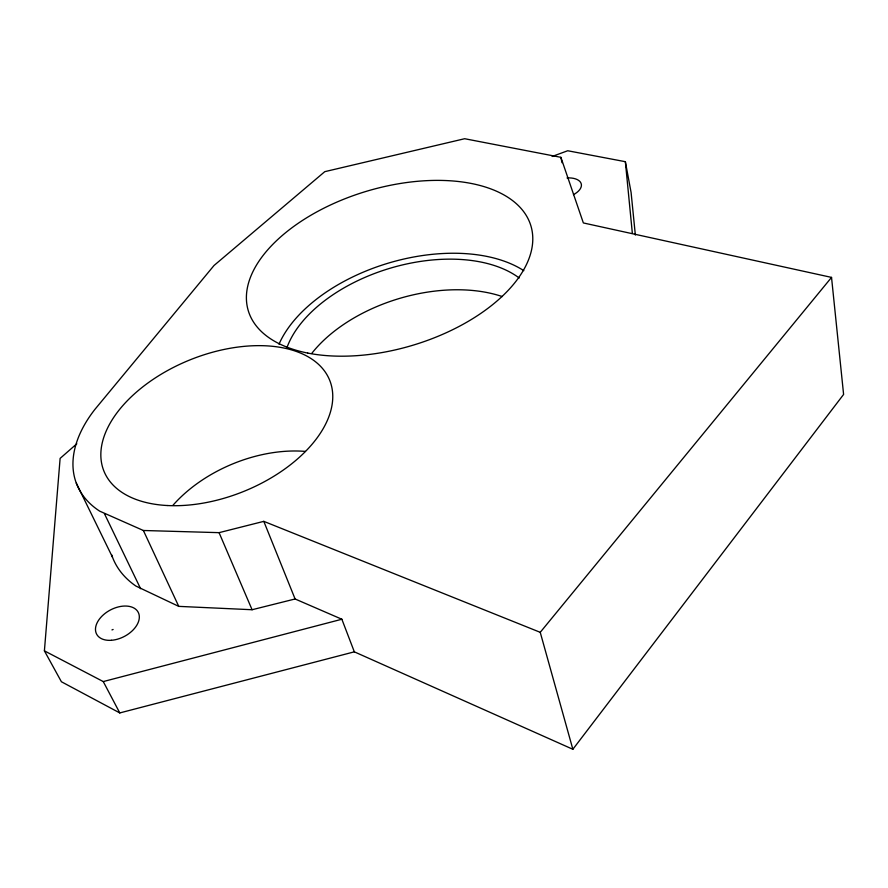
<?xml version="1.0" encoding="UTF-8"?>
<svg xmlns="http://www.w3.org/2000/svg" width="888" height="888" viewBox="0 0 888 888"><rect width="100%" height="100%" fill="white"/><g stroke="black" fill="none" stroke-linecap="round" stroke-linejoin="round"><path stroke-width="1.33" d="M572.86 749.283L540.237 632.323L263.803 521.356L219.081 532.656L143.379 530.491L99.678 511.144A151.16 88.334 -21.9 0 1 94.827 409.479L214.019 265.501L324.786 171.662L464.668 138.717L560.883 157.32L583.361 222.944L831.534 277.4L843.6 394.439L572.86 749.283L354.334 651.836L119.791 712.931L61.405 681.751L44.4 650.849L60.118 458.397L76.823 443.778M540.237 632.323L831.534 277.4M111.966 629.914L113.131 629.47M552.158 156.466L567.71 150.749L625.363 161.694L631.091 192.452L635.353 235.054M44.4 650.849L103.263 681.573L341.858 619.236L354.334 651.836M111.577 554.634A145.654 90.643 -22.4 0 0 135.908 586.058L178.754 606.371L252.081 609.734L295.094 598.978L341.858 619.236M103.263 681.573L119.791 712.931M76.279 483.083L112.465 557.153M104.451 513.697L140.604 588.711M143.379 530.491L178.754 606.371M219.081 532.656L252.081 609.734M263.803 521.356L295.094 598.978M560.883 157.32L562.037 162.726M625.363 161.694L632.356 233.411M172.905 505.35A115.418 73.593 -22.7 0 1 305.45 451.415M311.71 353.457A130.081 77.711 -16.7 0 1 502.242 296.559M286.857 347.874A131.99 76.801 -16.7 0 1 389.621 268.376A131.99 76.801 -16.7 0 1 519.214 278M567.021 177.933A18.226 9.624 -12.9 0 1 581.085 183.35A18.226 9.624 -12.9 0 1 573.459 194.65M278.999 344.189A142.602 82.995 -16.7 0 1 388.134 263.192A142.602 82.995 -16.7 0 1 523.809 270.662M167.188 505.516A121.678 71.051 -21.9 0 0 332.389 390.642A121.678 71.051 -21.9 0 0 150.782 380.963A121.678 71.051 -21.9 0 0 167.188 505.516M111.411 640.292A23.499 14.963 -27.7 0 0 138.672 613.308A23.499 14.963 -27.7 0 0 102.109 616.006A23.499 14.963 -27.7 0 0 111.411 640.292M307.714 353.069A147.541 80.397 -16.7 0 0 532.267 246.032A147.541 80.397 -16.7 0 0 328.804 205.772A147.541 80.397 -16.7 0 0 307.714 353.069"/></g></svg>
